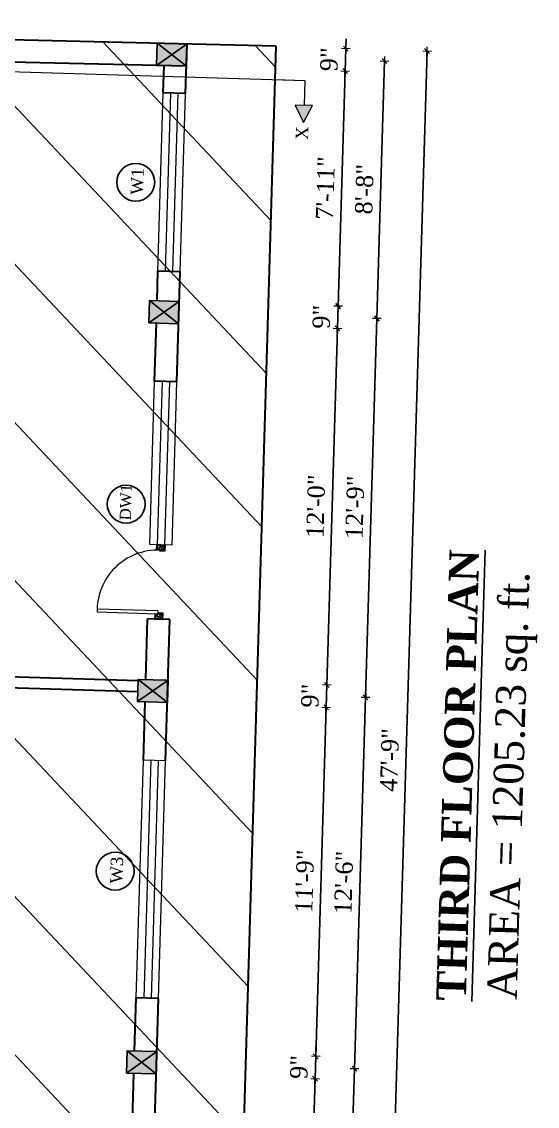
# Model space of a CAD drawing. Header units: inches. Extents: x 4069 to 291496, y -47643 to 12535.
# Drawn here: x 137217.7 to 137425.9, y -17816.4 to -17378.5 of the extents above; entities that cross this region are included whole.
import ezdxf

# ---------------------------------------------------------------- set-up
doc = ezdxf.new("R2010")
doc.units = ezdxf.units.IN
doc.header["$LTSCALE"] = 5
doc.header["$MEASUREMENT"] = 0
for name, color, linetype, lineweight in [('A-WALL', 7, 'Continuous', 9), ('Dimension', 7, 'Continuous', 18), ('DOOR', 62, 'Continuous', 0), ('Dw', 2, 'Continuous', 18)]:
    doc.layers.add(name, color=color, linetype=linetype, lineweight=lineweight)
doc.layers.add('dim line', color=7, linetype='Continuous', lineweight=15, true_color=0xfab2b2)
doc.layers.add('TEXT', color=6, linetype='Continuous')
doc.layers.add('WALL', color=7, linetype='Continuous')
doc.styles.add('ordinary', font='times.ttf')
doc.dimstyles.new('Copy of 96', dxfattribs={"dimtxt": 7, "dimasz": 4, "dimexe": 0.5, "dimexo": 0.5, "dimgap": 3, "dimtad": 1, "dimdec": 1, "dimzin": 11, "dimdsep": 46, "dimlunit": 4, "dimtxsty": 'ordinary', "dimblk": 'OBLIQUE', "dimcen": 0.09, "dimse1": 1, "dimse2": 1, "dimclrt": 6, "dimazin": 0, "dimtfac": 1, "dimtdec": 1, "dimtix": 1, "dimtmove": 2, "dimatfit": 3, "dimldrblk": 'leader', "dimfxl": 0.5, "dimfxlon": 1, "dimtolj": 1, "dimtzin": 0, "dimarcsym": 0})

# ---------------------------------------------------------------- blocks, each defined once
blk = doc.blocks.new('C1a')
at = {"color": 1, "ltscale": 5}
for p, q in [((18657.75, 4625.76), (18648.75, 4625.76)), ((18648.75, 4625.76), (18648.82, 4613.76)), ((18657.82, 4613.76), (18657.75, 4625.76)), ((18648.82, 4613.76), (18657.82, 4613.76))]:
    blk.add_line(p, q, dxfattribs=at)
blk = doc.blocks.new('A$C27B36B59')
at = {"layer": 'DOOR'}
for p, q in [((0, 4), (0, 0)), ((2.5, 4), (0, 4)), ((0, 0), (3, 0)), ((2.5, 2.5), (2.5, 4)), ((3, 2.5), (2.5, 2.5)), ((3, 0), (3, 2.5))]:
    blk.add_line(p, q, dxfattribs=at)
for centre, radius, start, end in [((-1.4, -0.54), 4.75, 22.1411, 72.838), ((1.34, 2.09), 1.64, 45.138, 144.8948), ((2.21, 0.3), 2.49, 83.3149, 152.658), ((0.13, 0.37), 2.05, 349.4875, 93.6805), ((1.96, -0.47), 2.01, 58.7447, 166.495), ((-0.06, 0.32), 1.13, 343.542, 86.947), ((2.08, -0.4), 1.17, 38.2816, 160.1519)]:
    blk.add_arc(centre, radius, start, end, dxfattribs=at)
blk = doc.blocks.new('D2')
at = {"layer": 'DOOR'}
for p, q in [((74473.95, 24047.59), (74473.95, 24018.09)), ((74473.95, 24047.59), (74475.45, 24047.59)), ((74475.45, 24047.59), (74475.45, 24018.13))]:
    blk.add_line(p, q, dxfattribs=at)
blk.add_arc((74473.95, 24047.59), 29.5, 180, 272.9146, dxfattribs=at)
at = {"layer": 'DOOR', "xscale": -1, "rotation": 180}
blk.add_blockref('A$C27B36B59', (74441.95, 24050.09), dxfattribs=at)
at = {"layer": 'DOOR', "rotation": 180}
blk.add_blockref('A$C27B36B59', (74477.95, 24050.09), dxfattribs=at)
blk = doc.blocks.new('x-x')
at = {"ltscale": 5}
for points in [[(11364.03, -701.52), (11364.03, -694.51), (11357.15, -698.09)], [(11364.03, -1135.52), (11364.03, -1128.51), (11357.15, -1132.09)]]:
    blk.add_hatch(color=256, dxfattribs=at).paths.add_polyline_path(points)
for p, q in [((11364.03, -694.51), (11357.15, -698.09)), ((11364.03, -701.52), (11364.03, -694.51)), ((11357.15, -698.09), (11364.03, -701.52)), ((11374.13, -698.09), (11364.03, -698.09)), ((11374.13, -698.09), (11374.13, -1132.09)), ((11364.03, -1128.51), (11357.15, -1132.09)), ((11364.03, -1135.52), (11364.03, -1128.51)), ((11357.15, -1132.09), (11364.03, -1135.52)), ((11374.13, -1132.09), (11364.03, -1132.09))]:
    blk.add_line(p, q, dxfattribs=at)
at = {"layer": 'A-WALL', "color": 1, "ltscale": 5}
blk.add_line((11374.13, -1120.09), (11374.13, -1132.09), dxfattribs=at)
at = {"layer": 'TEXT', "style": 'ordinary'}
for p in [(11350.08, -700.97), (11350.08, -1134.1)]:
    blk.add_text('X', height=5, dxfattribs=at).set_placement(p)
blk = doc.blocks.new('oblique')
at = {"color": 0, "lineweight": -2}
blk.add_line((0.25, 0.25), (-0.25, -0.25), dxfattribs=at)
at = {"layer": 'dim line', "lineweight": 9}
for p, q in [((-0.4375, 0), (0.4375, 0)), ((0, 0.4375), (0, -0.4375))]:
    blk.add_line(p, q, dxfattribs=at)
blk = doc.blocks.new('*D3942')
at = {"layer": 'A-WALL', "color": 0, "lineweight": -2, "ltscale": 50, "transparency": 16777216}
blk.add_line((137364.21, -17394.37), (137361.11, -17498.32), dxfattribs=at)
at = {"layer": 'Defpoints', "color": 0, "ltscale": 50, "transparency": 16777216}
for p in [(137284.32, -17391.98), (137281.22, -17495.94), (137361.11, -17498.32)]:
    blk.add_point(p, dxfattribs=at)
at = {"layer": 'A-WALL', "color": 0, "lineweight": -2, "ltscale": 50, "transparency": 16777216, "xscale": 4, "yscale": 4, "zscale": 4}
for p, rotation in [((137364.21, -17394.37), 88.28998542795202), ((137361.11, -17498.32), 268.289985427952)]:
    blk.add_blockref('oblique', p, dxfattribs=dict(at, rotation=rotation))
at = {"layer": 'A-WALL', "color": 6, "ltscale": 50, "transparency": 16777216, "insert": (137356.1, -17446.15), "char_height": 7, "attachment_point": 5, "rotation": 88.29, "style": 'ordinary'}
blk.add_mtext('\\A1;8\'-8"', dxfattribs=at)
blk = doc.blocks.new('_OBLIQUE')
at = {"color": 0, "linetype": 'ByBlock'}
blk.add_line((-0.5, -0.5), (0.5, 0.5), dxfattribs=at)
blk = doc.blocks.new('leader')
at = {"layer": 'Dimension'}
for p, q in [((0, -4.33), (0, 4.33)), ((-4.42, 0), (4.42, 0))]:
    blk.add_line(p, q, dxfattribs=at)
blk = doc.blocks.new('*D3943')
at = {"layer": 'A-WALL', "color": 0, "lineweight": -2, "ltscale": 50, "transparency": 16777216}
blk.add_line((137361.11, -17498.32), (137356.54, -17651.25), dxfattribs=at)
at = {"layer": 'Defpoints', "color": 0, "ltscale": 50, "transparency": 16777216}
for p in [(137281.22, -17495.94), (137276.65, -17648.87), (137356.54, -17651.25)]:
    blk.add_point(p, dxfattribs=at)
at = {"layer": 'A-WALL', "color": 0, "lineweight": -2, "ltscale": 50, "transparency": 16777216, "xscale": 4, "yscale": 4, "zscale": 4}
for p, rotation in [((137361.11, -17498.32), 88.2899854288983), ((137356.54, -17651.25), 268.2899854288983)]:
    blk.add_blockref('oblique', p, dxfattribs=dict(at, rotation=rotation))
at = {"layer": 'A-WALL', "color": 6, "ltscale": 50, "transparency": 16777216, "insert": (137352.26, -17574.59), "char_height": 7, "attachment_point": 5, "rotation": 88.29, "style": 'ordinary'}
blk.add_mtext('\\A1;12\'-9"', dxfattribs=at)
blk = doc.blocks.new('*D3944')
at = {"layer": 'A-WALL', "color": 0, "lineweight": -2, "ltscale": 50, "transparency": 16777216}
blk.add_line((137356.54, -17651.25), (137352.07, -17801.19), dxfattribs=at)
at = {"layer": 'Defpoints', "color": 0, "ltscale": 50, "transparency": 16777216}
for p in [(137276.65, -17648.87), (137272.17, -17798.8), (137352.07, -17801.19)]:
    blk.add_point(p, dxfattribs=at)
at = {"layer": 'A-WALL', "color": 0, "lineweight": -2, "ltscale": 50, "transparency": 16777216, "xscale": 4, "yscale": 4, "zscale": 4}
for p, rotation in [((137356.54, -17651.25), 88.2899854288983), ((137352.07, -17801.19), 268.2899854288983)]:
    blk.add_blockref('oblique', p, dxfattribs=dict(at, rotation=rotation))
at = {"layer": 'A-WALL', "color": 6, "ltscale": 50, "transparency": 16777216, "insert": (137347.75, -17726.03), "char_height": 7, "attachment_point": 5, "rotation": 88.29, "style": 'ordinary'}
blk.add_mtext('\\A1;12\'-6"', dxfattribs=at)
blk = doc.blocks.new('*D3945')
at = {"layer": 'A-WALL', "color": 0, "lineweight": -2, "ltscale": 50, "transparency": 16777216}
blk.add_line((137352.07, -17801.19), (137347.4, -17957.44), dxfattribs=at)
at = {"layer": 'Defpoints', "color": 0, "ltscale": 50, "transparency": 16777216}
for p in [(137272.17, -17798.8), (137267.51, -17955.06), (137347.4, -17957.44)]:
    blk.add_point(p, dxfattribs=at)
at = {"layer": 'A-WALL', "color": 0, "lineweight": -2, "ltscale": 50, "transparency": 16777216, "xscale": 4, "yscale": 4, "zscale": 4}
for p, rotation in [((137352.07, -17801.19), 88.2899854288983), ((137347.4, -17957.44), 268.2899854288983)]:
    blk.add_blockref('oblique', p, dxfattribs=dict(at, rotation=rotation))
at = {"layer": 'A-WALL', "color": 6, "ltscale": 50, "transparency": 16777216, "insert": (137343.18, -17879.12), "char_height": 7, "attachment_point": 5, "rotation": 88.29, "style": 'ordinary'}
blk.add_mtext('\\A1;13\'-0"', dxfattribs=at)
blk = doc.blocks.new('*D3946')
at = {"layer": 'A-WALL', "color": 0, "lineweight": -2, "ltscale": 50, "transparency": 16777216}
blk.add_line((137381.36, -17390.38), (137364.26, -17963.12), dxfattribs=at)
at = {"layer": 'Defpoints', "color": 0, "ltscale": 50, "transparency": 16777216}
for p in [(137284.45, -17387.49), (137267.35, -17960.23), (137364.26, -17963.12)]:
    blk.add_point(p, dxfattribs=at)
at = {"layer": 'A-WALL', "color": 0, "lineweight": -2, "ltscale": 50, "transparency": 16777216, "xscale": 4, "yscale": 4, "zscale": 4}
for p, rotation in [((137381.36, -17390.38), 88.2899854288983), ((137364.26, -17963.12), 268.2899854288983)]:
    blk.add_blockref('oblique', p, dxfattribs=dict(at, rotation=rotation))
at = {"layer": 'A-WALL', "color": 6, "ltscale": 50, "transparency": 16777216, "insert": (137366.25, -17676.56), "char_height": 7, "attachment_point": 5, "rotation": 88.29, "style": 'ordinary'}
blk.add_mtext('\\A1;47\'-9"', dxfattribs=at)
blk = doc.blocks.new('*D3954')
at = {"layer": 'A-WALL', "color": 0, "lineweight": -2, "ltscale": 50, "transparency": 16777216}
blk.add_line((137246.82, -17994.01), (136914.7, -17792.08), dxfattribs=at)
at = {"layer": 'Defpoints', "color": 0, "ltscale": 50, "transparency": 16777216}
for p in [(136935.23, -17758.31), (136914.7, -17792.08), (137267.35, -17960.23)]:
    blk.add_point(p, dxfattribs=at)
at = {"layer": 'A-WALL', "color": 0, "lineweight": -2, "ltscale": 50, "transparency": 16777216, "xscale": 4, "yscale": 4, "zscale": 4}
for p, rotation in [((136914.7, -17792.08), 148.7014709222228), ((137246.82, -17994.01), 328.7014709222228)]:
    blk.add_blockref('oblique', p, dxfattribs=dict(at, rotation=rotation))
at = {"layer": 'A-WALL', "color": 6, "ltscale": 50, "transparency": 16777216, "insert": (137084.17, -17887.44), "char_height": 7, "attachment_point": 5, "rotation": 328.7015, "style": 'ordinary'}
blk.add_mtext('\\A1;32\'-5"', dxfattribs=at)
blk = doc.blocks.new('*D3967')
at = {"layer": 'A-WALL', "color": 0, "lineweight": -2, "ltscale": 50, "transparency": 16777216}
blk.add_line((137331.76, -17951.8), (137336.14, -17805.21), dxfattribs=at)
at = {"layer": 'Defpoints', "color": 0, "ltscale": 50, "transparency": 16777216}
for p in [(137272.04, -17803.3), (137336.14, -17805.21), (137267.66, -17949.89)]:
    blk.add_point(p, dxfattribs=at)
at = {"layer": 'A-WALL', "color": 0, "lineweight": -2, "ltscale": 50, "transparency": 16777216, "xscale": 4, "yscale": 4, "zscale": 4}
for p, rotation in [((137336.14, -17805.21), 88.28998542889836), ((137331.76, -17951.8), 268.2899854288983)]:
    blk.add_blockref('oblique', p, dxfattribs=dict(at, rotation=rotation))
at = {"layer": 'A-WALL', "color": 6, "ltscale": 50, "transparency": 16777216, "insert": (137327.39, -17878.31), "char_height": 7, "attachment_point": 5, "rotation": 88.29, "style": 'ordinary'}
blk.add_mtext('\\A1;12\'-3"', dxfattribs=at)
blk = doc.blocks.new('*D3968')
at = {"layer": 'A-WALL', "color": 0, "lineweight": -2, "ltscale": 50, "transparency": 16777216}
for p, q in [((137336.41, -17796.22), (137336.53, -17792.22)), ((137336.14, -17805.21), (137336.41, -17796.22)), ((137336.14, -17805.21), (137336.02, -17809.21))]:
    blk.add_line(p, q, dxfattribs=at)
at = {"layer": 'Defpoints', "color": 0, "ltscale": 50, "transparency": 16777216}
for p in [(137272.31, -17794.3), (137336.41, -17796.22), (137272.04, -17803.3)]:
    blk.add_point(p, dxfattribs=at)
at = {"layer": 'A-WALL', "color": 0, "lineweight": -2, "ltscale": 50, "transparency": 16777216, "xscale": 4, "yscale": 4, "zscale": 4}
for p, rotation in [((137336.41, -17796.22), 268.2899854288983), ((137336.14, -17805.21), 88.2899854288983)]:
    blk.add_blockref('oblique', p, dxfattribs=dict(at, rotation=rotation))
at = {"layer": 'A-WALL', "color": 6, "ltscale": 50, "transparency": 16777216, "insert": (137329.7, -17800.52), "char_height": 7, "attachment_point": 5, "rotation": 88.29, "style": 'ordinary'}
blk.add_mtext('\\A1;9"', dxfattribs=at)
blk = doc.blocks.new('*D3969')
at = {"layer": 'A-WALL', "color": 0, "lineweight": -2, "ltscale": 50, "transparency": 16777216}
blk.add_line((137336.41, -17796.22), (137340.61, -17655.28), dxfattribs=at)
at = {"layer": 'Defpoints', "color": 0, "ltscale": 50, "transparency": 16777216}
for p in [(137276.52, -17653.37), (137340.61, -17655.28), (137272.31, -17794.3)]:
    blk.add_point(p, dxfattribs=at)
at = {"layer": 'A-WALL', "color": 0, "lineweight": -2, "ltscale": 50, "transparency": 16777216, "xscale": 4, "yscale": 4, "zscale": 4}
for p, rotation in [((137340.61, -17655.28), 88.28998542889836), ((137336.41, -17796.22), 268.2899854288983)]:
    blk.add_blockref('oblique', p, dxfattribs=dict(at, rotation=rotation))
at = {"layer": 'A-WALL', "color": 6, "ltscale": 50, "transparency": 16777216, "insert": (137331.94, -17725.55), "char_height": 7, "attachment_point": 5, "rotation": 88.29, "style": 'ordinary'}
blk.add_mtext('\\A1;11\'-9"', dxfattribs=at)
blk = doc.blocks.new('*D3970')
at = {"layer": 'A-WALL', "color": 0, "lineweight": -2, "ltscale": 50, "transparency": 16777216}
for p, q in [((137340.88, -17646.28), (137341, -17642.29)), ((137340.61, -17655.28), (137340.88, -17646.28)), ((137340.61, -17655.28), (137340.49, -17659.28))]:
    blk.add_line(p, q, dxfattribs=at)
at = {"layer": 'Defpoints', "color": 0, "ltscale": 50, "transparency": 16777216}
for p in [(137276.78, -17644.37), (137340.88, -17646.28), (137276.52, -17653.37)]:
    blk.add_point(p, dxfattribs=at)
at = {"layer": 'A-WALL', "color": 0, "lineweight": -2, "ltscale": 50, "transparency": 16777216, "xscale": 4, "yscale": 4, "zscale": 4}
for p, rotation in [((137340.88, -17646.28), 268.2899854288983), ((137340.61, -17655.28), 88.2899854288983)]:
    blk.add_blockref('oblique', p, dxfattribs=dict(at, rotation=rotation))
at = {"layer": 'A-WALL', "color": 6, "ltscale": 50, "transparency": 16777216, "insert": (137334.18, -17650.59), "char_height": 7, "attachment_point": 5, "rotation": 88.29, "style": 'ordinary'}
blk.add_mtext('\\A1;9"', dxfattribs=at)
blk = doc.blocks.new('*D3971')
at = {"layer": 'A-WALL', "color": 0, "lineweight": -2, "ltscale": 50, "transparency": 16777216}
blk.add_line((137340.88, -17646.28), (137345.18, -17502.35), dxfattribs=at)
at = {"layer": 'Defpoints', "color": 0, "ltscale": 50, "transparency": 16777216}
for p in [(137281.08, -17500.44), (137345.18, -17502.35), (137276.78, -17644.37)]:
    blk.add_point(p, dxfattribs=at)
at = {"layer": 'A-WALL', "color": 0, "lineweight": -2, "ltscale": 50, "transparency": 16777216, "xscale": 4, "yscale": 4, "zscale": 4}
for p, rotation in [((137345.18, -17502.35), 88.28998542889836), ((137340.88, -17646.28), 268.2899854288983)]:
    blk.add_blockref('oblique', p, dxfattribs=dict(at, rotation=rotation))
at = {"layer": 'A-WALL', "color": 6, "ltscale": 50, "transparency": 16777216, "insert": (137336.47, -17574.12), "char_height": 7, "attachment_point": 5, "rotation": 88.29, "style": 'ordinary'}
blk.add_mtext('\\A1;12\'-0"', dxfattribs=at)
blk = doc.blocks.new('*D3972')
at = {"layer": 'A-WALL', "color": 0, "lineweight": -2, "ltscale": 50, "transparency": 16777216}
for p, q in [((137345.45, -17493.35), (137345.57, -17489.35)), ((137345.18, -17502.35), (137345.45, -17493.35)), ((137345.18, -17502.35), (137345.06, -17506.35))]:
    blk.add_line(p, q, dxfattribs=at)
at = {"layer": 'Defpoints', "color": 0, "ltscale": 50, "transparency": 16777216}
for p in [(137281.35, -17491.44), (137345.45, -17493.35), (137281.08, -17500.44)]:
    blk.add_point(p, dxfattribs=at)
at = {"layer": 'A-WALL', "color": 0, "lineweight": -2, "ltscale": 50, "transparency": 16777216, "xscale": 4, "yscale": 4, "zscale": 4}
for p, rotation in [((137345.45, -17493.35), 268.2899854288983), ((137345.18, -17502.35), 88.2899854288983)]:
    blk.add_blockref('oblique', p, dxfattribs=dict(at, rotation=rotation))
at = {"layer": 'A-WALL', "color": 6, "ltscale": 50, "transparency": 16777216, "insert": (137338.75, -17497.66), "char_height": 7, "attachment_point": 5, "rotation": 88.29, "style": 'ordinary'}
blk.add_mtext('\\A1;9"', dxfattribs=at)
blk = doc.blocks.new('*D3973')
at = {"layer": 'A-WALL', "color": 0, "lineweight": -2, "ltscale": 50, "transparency": 16777216}
blk.add_line((137345.45, -17493.35), (137348.28, -17398.4), dxfattribs=at)
at = {"layer": 'Defpoints', "color": 0, "ltscale": 50, "transparency": 16777216}
for p in [(137284.18, -17396.48), (137348.28, -17398.4), (137281.35, -17491.44)]:
    blk.add_point(p, dxfattribs=at)
at = {"layer": 'A-WALL', "color": 0, "lineweight": -2, "ltscale": 50, "transparency": 16777216, "xscale": 4, "yscale": 4, "zscale": 4}
for p, rotation in [((137348.28, -17398.4), 88.28998542889836), ((137345.45, -17493.35), 268.2899854288983)]:
    blk.add_blockref('oblique', p, dxfattribs=dict(at, rotation=rotation))
at = {"layer": 'A-WALL', "color": 6, "ltscale": 50, "transparency": 16777216, "insert": (137340.3, -17445.68), "char_height": 7, "attachment_point": 5, "rotation": 88.29, "style": 'ordinary'}
blk.add_mtext('\\A1;7\'-11"', dxfattribs=at)
blk = doc.blocks.new('*D3974')
at = {"layer": 'A-WALL', "color": 0, "lineweight": -2, "ltscale": 50, "transparency": 16777216}
for p, q in [((137348.55, -17389.4), (137348.67, -17385.4)), ((137348.28, -17398.4), (137348.55, -17389.4)), ((137348.28, -17398.4), (137348.16, -17402.39))]:
    blk.add_line(p, q, dxfattribs=at)
at = {"layer": 'Defpoints', "color": 0, "ltscale": 50, "transparency": 16777216}
for p in [(137284.45, -17387.49), (137348.55, -17389.4), (137284.18, -17396.48)]:
    blk.add_point(p, dxfattribs=at)
at = {"layer": 'A-WALL', "color": 0, "lineweight": -2, "ltscale": 50, "transparency": 16777216, "xscale": 4, "yscale": 4, "zscale": 4}
for p, rotation in [((137348.55, -17389.4), 268.2899854288983), ((137348.28, -17398.4), 88.2899854288983)]:
    blk.add_blockref('oblique', p, dxfattribs=dict(at, rotation=rotation))
at = {"layer": 'A-WALL', "color": 6, "ltscale": 50, "transparency": 16777216, "insert": (137341.85, -17393.7), "char_height": 7, "attachment_point": 5, "rotation": 88.29, "style": 'ordinary'}
blk.add_mtext('\\A1;9"', dxfattribs=at)

msp = doc.modelspace()

# ---------------------------------------------------------------- hatches: boundary and pattern name
at = {"layer": 'WALL', "linetype": 'ByBlock', "ltscale": 5, "true_color": 0xf8991e}
h = msp.add_hatch(dxfattribs=at)
h.set_pattern_fill('ANSI31', color=30, scale=350, angle=448.2899854)
h.set_pattern_definition([(133.29, (133798.7, -24314.044), (-31.8453, -29.99899), [])])
h.paths.add_polyline_path([(137302.72795, -17981.73701), (136899.85762, -17736.80218), (136910.55405, -17378.51382), (137320.44341, -17388.33867)])
h = msp.add_hatch(color=30, dxfattribs=at)
h.dxf.hatch_style = 1
h.paths.add_polyline_path([(137284.45283, -17387.48572), (137278.32012, -17391.84164), (137284.18426, -17396.48188)])
h.paths.add_polyline_path([(137284.45283, -17387.48572), (137272.45598, -17387.2014), (137278.32012, -17391.84164)])
h.paths.add_polyline_path([(137272.45598, -17387.2014), (137272.1874, -17396.19756), (137278.32012, -17391.84164)])
h.paths.add_polyline_path([(137278.32012, -17391.84164), (137272.1874, -17396.19756), (137284.18426, -17396.48188)])
h = msp.add_hatch(color=30, dxfattribs=at)
h.dxf.hatch_style = 1
h.paths.add_polyline_path([(137275.21776, -17495.75844), (137281.0808, -17500.43548), (137281.34937, -17491.43949)])
h.paths.add_polyline_path([(137281.34937, -17491.43949), (137269.35472, -17491.0814), (137275.21776, -17495.75844)])
h.paths.add_polyline_path([(137275.21776, -17495.75844), (137269.35472, -17491.0814), (137269.08615, -17500.07739)])
h.paths.add_polyline_path([(137269.08615, -17500.07739), (137281.0808, -17500.43548), (137275.21776, -17495.75844)])
h = msp.add_hatch(color=30, dxfattribs=at)
h.dxf.hatch_style = 1
h.paths.add_polyline_path([(137270.65209, -17648.6903), (137276.51514, -17653.36734), (137276.78371, -17644.37135)])
h.paths.add_polyline_path([(137276.78371, -17644.37135), (137264.78905, -17644.01326), (137270.65209, -17648.6903)])
h.paths.add_polyline_path([(137270.65209, -17648.6903), (137264.78905, -17644.01326), (137264.52048, -17653.00925)])
h.paths.add_polyline_path([(137264.52048, -17653.00925), (137276.51514, -17653.36734), (137270.65209, -17648.6903)])
h = msp.add_hatch(color=30, dxfattribs=at)
h.dxf.hatch_style = 1
h.paths.add_polyline_path([(137266.17595, -17798.6235), (137272.039, -17803.30054), (137272.30756, -17794.30455)])
h.paths.add_polyline_path([(137272.30756, -17794.30455), (137260.31291, -17793.94646), (137266.17595, -17798.6235)])
h.paths.add_polyline_path([(137266.17595, -17798.6235), (137260.31291, -17793.94646), (137260.04434, -17802.94245)])
h.paths.add_polyline_path([(137260.04434, -17802.94245), (137272.039, -17803.30054), (137266.17595, -17798.6235)])

# ---------------------------------------------------------------- linework, layer by layer
at = {"color": 1, "ltscale": 5}
for p, q in [((137284.45283, -17387.48572), (137272.1874, -17396.19756)), ((137284.18426, -17396.48188), (137272.45598, -17387.2014)), ((137281.34937, -17491.43949), (137269.08615, -17500.07739)), ((137281.0808, -17500.43548), (137269.35472, -17491.0814)), ((137276.78371, -17644.37135), (137264.52048, -17653.00925)), ((137276.51514, -17653.36734), (137264.78905, -17644.01326)), ((137272.30756, -17794.30455), (137260.04434, -17802.94245)), ((137272.039, -17803.30054), (137260.31291, -17793.94646))]:
    msp.add_line(p, q, dxfattribs=at)
at = {"layer": 'A-WALL', "lineweight": 30}
for p, q in [((137320.44341, -17388.33867), (137141.49027, -17384.0976)), ((137283.85602, -17407.47681), (137284.45283, -17387.48572)), ((137302.72795, -17981.73701), (137320.44341, -17388.33867)), ((137284.18426, -17396.48188), (137141.2217, -17393.09376)), ((137274.86002, -17407.20824), (137275.2423, -17396.26996)), ((137283.85602, -17407.47681), (137274.86002, -17407.20824)), ((137272.35338, -17491.17092), (137272.71147, -17479.17618)), ((137281.70747, -17479.44475), (137272.71147, -17479.17618)), ((137280.37954, -17523.92493), (137281.70747, -17479.44475)), ((137271.38355, -17523.65636), (137272.08481, -17500.16691)), ((137280.37954, -17523.92493), (137271.38355, -17523.65636)), ((137267.78771, -17644.10278), (137268.51882, -17619.61361)), ((137277.51481, -17619.88218), (137268.51882, -17619.61361)), ((137275.81388, -17676.85679), (137277.51481, -17619.88218)), ((137145.82911, -17640.89553), (137264.77611, -17644.44661)), ((137145.69482, -17645.39353), (137264.64183, -17648.9446)), ((137266.81789, -17676.58822), (137267.51915, -17653.09877)), ((137263.31157, -17794.03598), (137263.95315, -17772.54547)), ((137272.94915, -17772.81404), (137263.95315, -17772.54547)), ((137271.30789, -17827.78955), (137272.94915, -17772.81404)), ((137262.3119, -17827.52098), (137263.043, -17803.03197))]:
    msp.add_line(p, q, dxfattribs=at)
at = {"layer": 'Dw', "color": 3}
for p, q in [((137272.71147, -17479.17618), (137274.86002, -17407.20824)), ((137275.70934, -17479.28859), (137277.85789, -17407.32065)), ((137275.70934, -17479.28859), (137277.85789, -17407.32065)), ((137278.708, -17479.37811), (137280.85655, -17407.41017)), ((137281.70678, -17479.46764), (137283.85533, -17407.4997)), ((137269.41405, -17589.62697), (137271.38355, -17523.65636)), ((137274.38222, -17523.74588), (137272.41271, -17589.71649)), ((137277.38088, -17523.83541), (137275.41138, -17589.80601)), ((137278.41004, -17589.89554), (137280.37954, -17523.92493)), ((137278.41004, -17589.89554), (137269.41405, -17589.62697)), ((137263.95315, -17772.54547), (137266.81789, -17676.58822)), ((137275.81388, -17676.85679), (137266.81789, -17676.58822)), ((137269.81655, -17676.67775), (137266.95182, -17772.63499)), ((137272.81521, -17676.76727), (137269.95048, -17772.72452)), ((137272.94915, -17772.81404), (137275.81388, -17676.85679))]:
    msp.add_line(p, q, dxfattribs=at)
at = {"layer": 'TEXT'}
for centre in [(137263.75238, -17443.33946), (137259.87307, -17573.28113), (137255.44982, -17721.44273)]:
    msp.add_circle(centre, 7.64038, dxfattribs=at)
at = {"layer": 'WALL', "color": 2, "linetype": 'ByBlock', "ltscale": 5}
for points in [[(137272.1874, -17396.19756), (137284.18426, -17396.48188), (137284.45283, -17387.48572), (137272.45598, -17387.2014)], [(137281.0808, -17500.43548), (137281.34937, -17491.43949), (137269.35472, -17491.0814), (137269.08615, -17500.07739)], [(137276.51514, -17653.36734), (137276.78371, -17644.37135), (137264.78905, -17644.01326), (137264.52048, -17653.00925)], [(137272.039, -17803.30054), (137272.30756, -17794.30455), (137260.31291, -17793.94646), (137260.04434, -17802.94245)]]:
    msp.add_lwpolyline(points, close=True, dxfattribs=at)

# ---------------------------------------------------------------- block references
at = {"layer": 'A-WALL', "color": 1, "rotation": 88.28998542795433}
msp.add_blockref('x-x', (135861.03329, -28737.48076), dxfattribs=at)
at = {"layer": 'WALL', "color": 2, "linetype": 'ByBlock', "ltscale": 5, "rotation": 88.28998542795433}
msp.add_blockref('C1a', (141339.39019, -36174.67483), dxfattribs=at)
at = {"layer": 'WALL', "color": 2, "linetype": 'ByBlock', "xscale": 0.8332999999984168, "yscale": 0.8333000000002357, "zscale": 0.8333, "rotation": 268.2899854279543}
msp.add_blockref('D2', (119094.67297, 45013.08092), dxfattribs=at)

# ---------------------------------------------------------------- texts
at = {"layer": 'TEXT', "style": 'ordinary'}
for s, height, p in [('W1', 5, (137266.66495, -17448.46165)), ('DW1', 4.5, (137261.74807, -17579.90133)), ('W3', 5, (137258.36238, -17726.56492))]:
    msp.add_text(s, height=height, rotation=88.2903735, dxfattribs=at).set_placement(p)
at = {"layer": 'TEXT', "char_height": 12, "width": 219.8150831, "attachment_point": 8, "rotation": 88.2895973, "style": 'ordinary'}
for s, insert in [('{\\fTimes New Roman|b1|i0|c0|p18;\\LTHIRD FLOOR PLAN}', (137399.93694, -17682.87828)), ('AREA = 1205.23 sq. ft.', (137424.05992, -17687.18482))]:
    msp.add_mtext(s, dxfattribs=dict(at, insert=insert))

# ---------------------------------------------------------------- dimensions: what is measured, and where the dimension line sits
at = {"layer": 'A-WALL', "ltscale": 50}
for base, p1, p2, picture, middle in [((137364.26351, -17963.1237), (137284.45283, -17387.48572), (137267.35397, -17960.23054), '*D3946', (137366.24522, -17676.55522)), ((137348.55112, -17389.39932), (137284.18426, -17396.48188), (137284.45283, -17387.48572), '*D3974', (137341.84911, -17393.70133)), ((137348.28255, -17398.39549), (137281.34937, -17491.43949), (137284.18426, -17396.48188), '*D3973', (137340.29738, -17445.67822)), ((137345.44766, -17493.35309), (137281.0808, -17500.43548), (137281.34937, -17491.43949), '*D3972', (137338.74565, -17497.65502)), ((137356.54134, -17651.25446), (137281.21509, -17495.93748), (137276.64942, -17648.86935), '*D3943', (137352.25644, -17574.59245)), ((137345.17909, -17502.34909), (137276.78371, -17644.37135), (137281.0808, -17500.43548), '*D3971', (137336.4729, -17574.12125)), ((137340.882, -17646.28496), (137276.51514, -17653.36734), (137276.78371, -17644.37135), '*D3970', (137334.17998, -17650.58688)), ((137352.0652, -17801.18766), (137276.64942, -17648.86935), (137272.17328, -17798.80255), '*D3944', (137347.74563, -17726.02529)), ((137340.61343, -17655.28095), (137272.30756, -17794.30455), (137276.51514, -17653.36734), '*D3969', (137331.94191, -17725.55348)), ((137336.40585, -17796.21816), (137272.039, -17803.30054), (137272.30756, -17794.30455), '*D3968', (137329.70384, -17800.52008)), ((137347.40031, -17957.44313), (137272.17328, -17798.80255), (137267.50839, -17955.05801), '*D3945', (137343.17511, -17879.11962)), ((137336.13728, -17805.21415), (137267.66281, -17949.88549), (137272.039, -17803.30054), '*D3967', (137327.39155, -17878.31085))]:
    dim = msp.add_linear_dim(base=base, p1=p1, p2=p2, angle=88.2899854, dimstyle='Copy of 96', override={"dimdec": 0, "dimblk": 'oblique', "dimtdec": 0, "dimarcsym": 1}, dxfattribs=at)
    dim.commit()
    dim.dimension.update_dxf_attribs({"geometry": picture, "text_midpoint": middle})
for p1, p2, distance, picture, middle in [((137284.31855, -17391.9838), (137281.21509, -17495.93748), 79.92751, '*D3942', (137356.1011, -17446.14998)), ((137267.35397, -17960.23054), (136935.2316, -17758.30865), 39.52759, '*D3954', (137084.16651, -17887.43901))]:
    dim = msp.add_aligned_dim(p1=p1, p2=p2, distance=distance, dimstyle='Copy of 96', override={"dimdec": 0, "dimblk": 'oblique', "dimtdec": 0, "dimarcsym": 1}, dxfattribs=at)
    dim.commit()
    dim.dimension.update_dxf_attribs({"geometry": picture, "text_midpoint": middle})

doc.saveas('drawing.dxf')
